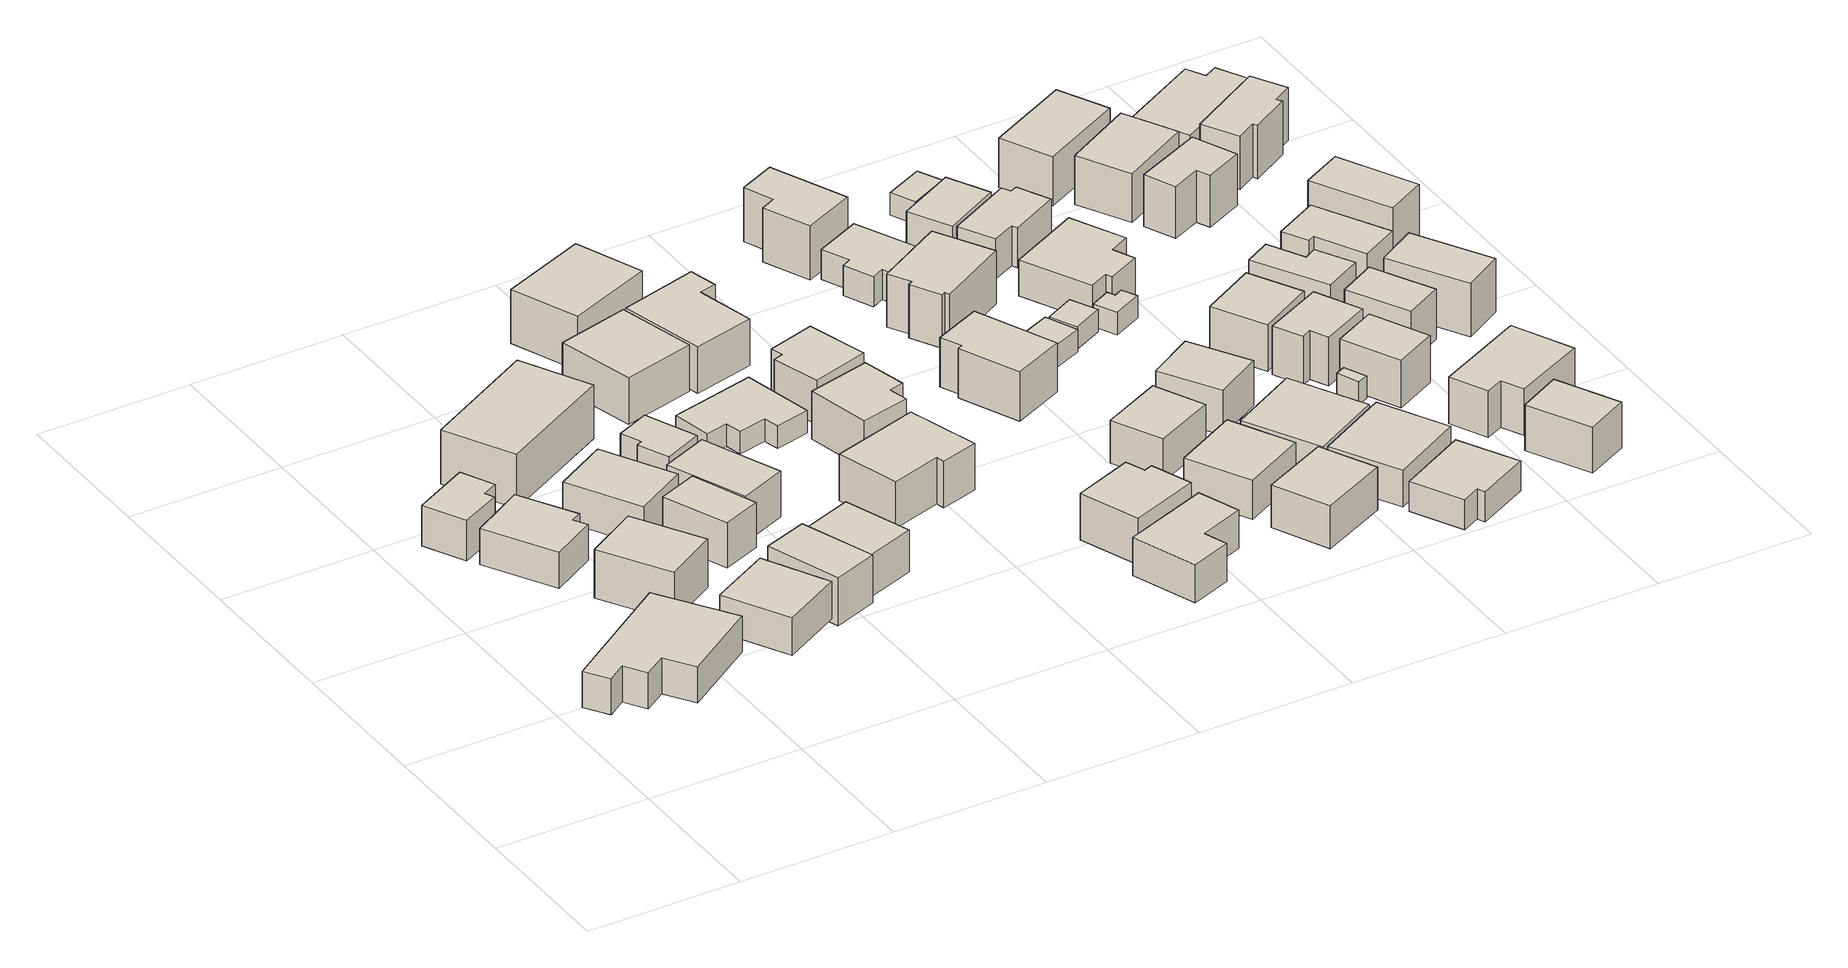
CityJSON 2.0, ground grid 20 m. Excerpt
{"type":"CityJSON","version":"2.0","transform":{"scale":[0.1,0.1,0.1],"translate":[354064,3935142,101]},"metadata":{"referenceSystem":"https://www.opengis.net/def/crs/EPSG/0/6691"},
"CityObjects":{
"building1":{"type":"Building","attributes":{"usage":"411","measuredHeight":6.8,"storeysAboveGround":2,"BuildingIDAttribute.prefecture":"14","BuildingIDAttribute.city":"14152","BuildingDetailAttribute.totalFloorArea":282.85,"BuildingDetailAttribute.buildingFootprintArea":141.42,"BuildingDetailAttribute.buildingStructureType":"601","BuildingDetailAttribute.buildingStructureOrgType":"1","BuildingDetailAttribute.orgUsage":"10","BuildingDetailAttribute.surveyYear":2015},"geometry":[{"type":"Solid","lod":"1","boundaries":[[[[0,1,2,3,4,5,6,7]],[[6,8,9,7]],[[5,10,8,6]],[[4,11,10,5]],[[3,12,11,4]],[[2,13,12,3]],[[1,14,13,2]],[[0,15,14,1]],[[7,9,15,0]],[[8,10,11,12,13,14,15,9]]]]}]},
"building2":{"type":"Building","attributes":{"usage":"411","measuredHeight":6.2,"storeysAboveGround":2,"BuildingIDAttribute.prefecture":"14","BuildingIDAttribute.city":"14152","BuildingDetailAttribute.totalFloorArea":76.86,"BuildingDetailAttribute.buildingFootprintArea":38.43,"BuildingDetailAttribute.buildingStructureType":"601","BuildingDetailAttribute.buildingStructureOrgType":"1","BuildingDetailAttribute.orgUsage":"10","BuildingDetailAttribute.surveyYear":2015},"geometry":[{"type":"Solid","lod":"1","boundaries":[[[[16,17,18,19,20,21]],[[20,22,23,21]],[[19,24,22,20]],[[18,25,24,19]],[[17,26,25,18]],[[16,27,26,17]],[[21,23,27,16]],[[22,24,25,26,27,23]]]]}]},
"building3":{"type":"Building","attributes":{"usage":"411","measuredHeight":5.2,"storeysAboveGround":2,"BuildingIDAttribute.prefecture":"14","BuildingIDAttribute.city":"14152","BuildingDetailAttribute.totalFloorArea":134.24,"BuildingDetailAttribute.buildingFootprintArea":67.12,"BuildingDetailAttribute.buildingStructureType":"601","BuildingDetailAttribute.buildingStructureOrgType":"1","BuildingDetailAttribute.orgUsage":"10","BuildingDetailAttribute.surveyYear":2015},"geometry":[{"type":"Solid","lod":"1","boundaries":[[[[28,29,30,31,32,33]],[[32,34,35,33]],[[31,36,34,32]],[[30,37,36,31]],[[29,38,37,30]],[[28,39,38,29]],[[33,35,39,28]],[[34,36,37,38,39,35]]]]}]},
"building4":{"type":"Building","attributes":{"usage":"411","measuredHeight":7.6,"storeysAboveGround":2,"BuildingIDAttribute.prefecture":"14","BuildingIDAttribute.city":"14152","BuildingDetailAttribute.totalFloorArea":134.73,"BuildingDetailAttribute.buildingFootprintArea":67.37,"BuildingDetailAttribute.buildingStructureType":"601","BuildingDetailAttribute.buildingStructureOrgType":"1","BuildingDetailAttribute.orgUsage":"10","BuildingDetailAttribute.surveyYear":2015},"geometry":[{"type":"Solid","lod":"1","boundaries":[[[[40,41,42,43]],[[42,44,45,43]],[[41,46,44,42]],[[40,47,46,41]],[[43,45,47,40]],[[44,46,47,45]]]]}]},
"building5":{"type":"Building","attributes":{"usage":"411","measuredHeight":5.4,"storeysAboveGround":2,"BuildingIDAttribute.prefecture":"14","BuildingIDAttribute.city":"14152","BuildingDetailAttribute.totalFloorArea":138.93,"BuildingDetailAttribute.buildingFootprintArea":69.47,"BuildingDetailAttribute.buildingStructureType":"601","BuildingDetailAttribute.buildingStructureOrgType":"1","BuildingDetailAttribute.orgUsage":"10","BuildingDetailAttribute.surveyYear":2015},"geometry":[{"type":"Solid","lod":"1","boundaries":[[[[48,49,50,51]],[[50,52,53,51]],[[49,54,52,50]],[[48,55,54,49]],[[51,53,55,48]],[[52,54,55,53]]]]}]},
"building6":{"type":"Building","attributes":{"usage":"411","measuredHeight":6.8,"storeysAboveGround":2,"BuildingIDAttribute.prefecture":"14","BuildingIDAttribute.city":"14152","BuildingDetailAttribute.totalFloorArea":139.3,"BuildingDetailAttribute.buildingFootprintArea":69.65,"BuildingDetailAttribute.buildingStructureType":"601","BuildingDetailAttribute.buildingStructureOrgType":"1","BuildingDetailAttribute.orgUsage":"10","BuildingDetailAttribute.surveyYear":2015},"geometry":[{"type":"Solid","lod":"1","boundaries":[[[[56,57,58,59]],[[58,60,61,59]],[[57,62,60,58]],[[56,63,62,57]],[[59,61,63,56]],[[60,62,63,61]]]]}]},
"building7":{"type":"Building","attributes":{"usage":"402","measuredHeight":8.6,"storeysAboveGround":2,"BuildingIDAttribute.prefecture":"14","BuildingIDAttribute.city":"14152","BuildingDetailAttribute.totalFloorArea":318.73,"BuildingDetailAttribute.buildingFootprintArea":159.36,"BuildingDetailAttribute.buildingStructureType":"610","BuildingDetailAttribute.buildingStructureOrgType":"2","BuildingDetailAttribute.orgUsage":"71","BuildingDetailAttribute.surveyYear":2015},"geometry":[{"type":"Solid","lod":"1","boundaries":[[[[64,65,66,67]],[[66,68,69,67]],[[65,70,68,66]],[[64,71,70,65]],[[67,69,71,64]],[[68,70,71,69]]]]}]},
"building8":{"type":"Building","attributes":{"usage":"411","measuredHeight":6.2,"storeysAboveGround":2,"BuildingIDAttribute.prefecture":"14","BuildingIDAttribute.city":"14152","BuildingDetailAttribute.totalFloorArea":82.73,"BuildingDetailAttribute.buildingFootprintArea":41.36,"BuildingDetailAttribute.buildingStructureType":"601","BuildingDetailAttribute.buildingStructureOrgType":"1","BuildingDetailAttribute.orgUsage":"10","BuildingDetailAttribute.surveyYear":2015},"geometry":[{"type":"Solid","lod":"1","boundaries":[[[[72,73,74,75]],[[74,76,77,75]],[[73,78,76,74]],[[72,79,78,73]],[[75,77,79,72]],[[76,78,79,77]]]]}]},
"building9":{"type":"Building","attributes":{"usage":"411","measuredHeight":7.7,"storeysAboveGround":2,"BuildingIDAttribute.prefecture":"14","BuildingIDAttribute.city":"14152","BuildingDetailAttribute.totalFloorArea":105.01,"BuildingDetailAttribute.buildingFootprintArea":52.5,"BuildingDetailAttribute.buildingStructureType":"601","BuildingDetailAttribute.buildingStructureOrgType":"1","BuildingDetailAttribute.orgUsage":"10","BuildingDetailAttribute.surveyYear":2015},"geometry":[{"type":"Solid","lod":"1","boundaries":[[[[80,81,82,83]],[[82,84,85,83]],[[81,86,84,82]],[[80,87,86,81]],[[83,85,87,80]],[[84,86,87,85]]]]}]},
"building10":{"type":"Building","attributes":{"usage":"411","measuredHeight":7.6,"storeysAboveGround":2,"BuildingIDAttribute.prefecture":"14","BuildingIDAttribute.city":"14152","BuildingDetailAttribute.totalFloorArea":87.38,"BuildingDetailAttribute.buildingFootprintArea":43.69,"BuildingDetailAttribute.buildingStructureType":"601","BuildingDetailAttribute.buildingStructureOrgType":"1","BuildingDetailAttribute.orgUsage":"10","BuildingDetailAttribute.surveyYear":2015},"geometry":[{"type":"Solid","lod":"1","boundaries":[[[[88,89,90,91]],[[90,92,93,91]],[[89,94,92,90]],[[88,95,94,89]],[[91,93,95,88]],[[92,94,95,93]]]]}]},
"building11":{"type":"Building","attributes":{"usage":"411","measuredHeight":6.7,"storeysAboveGround":2,"BuildingIDAttribute.prefecture":"14","BuildingIDAttribute.city":"14152","BuildingDetailAttribute.totalFloorArea":63.56,"BuildingDetailAttribute.buildingFootprintArea":31.78,"BuildingDetailAttribute.buildingStructureType":"601","BuildingDetailAttribute.buildingStructureOrgType":"1","BuildingDetailAttribute.orgUsage":"10","BuildingDetailAttribute.surveyYear":2015},"geometry":[{"type":"Solid","lod":"1","boundaries":[[[[96,97,98,99,100,101]],[[100,102,103,101]],[[99,104,102,100]],[[98,105,104,99]],[[97,106,105,98]],[[96,107,106,97]],[[101,103,107,96]],[[102,104,105,106,107,103]]]]}]},
"building12":{"type":"Building","attributes":{"usage":"411","measuredHeight":6.5,"storeysAboveGround":2,"BuildingIDAttribute.prefecture":"14","BuildingIDAttribute.city":"14152","BuildingDetailAttribute.totalFloorArea":115.57,"BuildingDetailAttribute.buildingFootprintArea":57.79,"BuildingDetailAttribute.buildingStructureType":"601","BuildingDetailAttribute.buildingStructureOrgType":"1","BuildingDetailAttribute.orgUsage":"10","BuildingDetailAttribute.surveyYear":2015},"geometry":[{"type":"Solid","lod":"1","boundaries":[[[[108,109,110,111]],[[110,112,113,111]],[[109,114,112,110]],[[108,115,114,109]],[[111,113,115,108]],[[112,114,115,113]]]]}]},
"building13":{"type":"Building","attributes":{"usage":"411","measuredHeight":6.9,"storeysAboveGround":2,"BuildingIDAttribute.prefecture":"14","BuildingIDAttribute.city":"14152","BuildingDetailAttribute.totalFloorArea":170.79,"BuildingDetailAttribute.buildingFootprintArea":85.39,"BuildingDetailAttribute.buildingStructureType":"601","BuildingDetailAttribute.buildingStructureOrgType":"1","BuildingDetailAttribute.orgUsage":"10","BuildingDetailAttribute.surveyYear":2015},"geometry":[{"type":"Solid","lod":"1","boundaries":[[[[116,117,118,119]],[[118,120,121,119]],[[117,122,120,118]],[[116,123,122,117]],[[119,121,123,116]],[[120,122,123,121]]]]}]},
"building14":{"type":"Building","attributes":{"usage":"411","measuredHeight":4.5,"storeysAboveGround":2,"BuildingIDAttribute.prefecture":"14","BuildingIDAttribute.city":"14152","BuildingDetailAttribute.totalFloorArea":149,"BuildingDetailAttribute.buildingFootprintArea":74.5,"BuildingDetailAttribute.buildingStructureType":"601","BuildingDetailAttribute.buildingStructureOrgType":"1","BuildingDetailAttribute.orgUsage":"10","BuildingDetailAttribute.surveyYear":2015},"geometry":[{"type":"Solid","lod":"1","boundaries":[[[[124,125,126,127,128,129,130,131]],[[130,132,133,131]],[[129,134,132,130]],[[128,135,134,129]],[[127,136,135,128]],[[126,137,136,127]],[[125,138,137,126]],[[124,139,138,125]],[[131,133,139,124]],[[132,134,135,136,137,138,139,133]]]]}]},
"building15":{"type":"Building","attributes":{"usage":"411","measuredHeight":9,"storeysAboveGround":2,"BuildingIDAttribute.prefecture":"14","BuildingIDAttribute.city":"14152","BuildingDetailAttribute.totalFloorArea":187.43,"BuildingDetailAttribute.buildingFootprintArea":93.72,"BuildingDetailAttribute.buildingStructureType":"601","BuildingDetailAttribute.buildingStructureOrgType":"1","BuildingDetailAttribute.orgUsage":"10","BuildingDetailAttribute.surveyYear":2015},"geometry":[{"type":"Solid","lod":"1","boundaries":[[[[140,141,142,143]],[[142,144,145,143]],[[141,146,144,142]],[[140,147,146,141]],[[143,145,147,140]],[[144,146,147,145]]]]}]},
"building16":{"type":"Building","attributes":{"usage":"411","measuredHeight":7.4,"storeysAboveGround":2,"BuildingIDAttribute.prefecture":"14","BuildingIDAttribute.city":"14152","BuildingDetailAttribute.totalFloorArea":193.89,"BuildingDetailAttribute.buildingFootprintArea":96.94,"BuildingDetailAttribute.buildingStructureType":"601","BuildingDetailAttribute.buildingStructureOrgType":"1","BuildingDetailAttribute.orgUsage":"10","BuildingDetailAttribute.surveyYear":2015},"geometry":[{"type":"Solid","lod":"1","boundaries":[[[[148,149,150,151,152,153]],[[152,154,155,153]],[[151,156,154,152]],[[150,157,156,151]],[[149,158,157,150]],[[148,159,158,149]],[[153,155,159,148]],[[154,156,157,158,159,155]]]]}]},
"building17":{"type":"Building","attributes":{"usage":"411","measuredHeight":7.4,"storeysAboveGround":2,"BuildingIDAttribute.prefecture":"14","BuildingIDAttribute.city":"14152","BuildingDetailAttribute.totalFloorArea":173.41,"BuildingDetailAttribute.buildingFootprintArea":86.7,"BuildingDetailAttribute.buildingStructureType":"601","BuildingDetailAttribute.buildingStructureOrgType":"1","BuildingDetailAttribute.orgUsage":"10","BuildingDetailAttribute.surveyYear":2015},"geometry":[{"type":"Solid","lod":"1","boundaries":[[[[160,161,162,163,164,165]],[[164,166,167,165]],[[163,168,166,164]],[[162,169,168,163]],[[161,170,169,162]],[[160,171,170,161]],[[165,167,171,160]],[[166,168,169,170,171,167]]]]}]},
"building18":{"type":"Building","attributes":{"usage":"411","measuredHeight":7.7,"storeysAboveGround":2,"BuildingIDAttribute.prefecture":"14","BuildingIDAttribute.city":"14152","BuildingDetailAttribute.totalFloorArea":114.37,"BuildingDetailAttribute.buildingFootprintArea":57.19,"BuildingDetailAttribute.buildingStructureType":"601","BuildingDetailAttribute.buildingStructureOrgType":"1","BuildingDetailAttribute.orgUsage":"10","BuildingDetailAttribute.surveyYear":2015},"geometry":[{"type":"Solid","lod":"1","boundaries":[[[[172,173,174,175,176,177]],[[176,178,179,177]],[[175,180,178,176]],[[174,181,180,175]],[[173,182,181,174]],[[172,183,182,173]],[[177,179,183,172]],[[178,180,181,182,183,179]]]]}]},
"building19":{"type":"Building","attributes":{"usage":"411","measuredHeight":6.9,"storeysAboveGround":2,"BuildingIDAttribute.prefecture":"14","BuildingIDAttribute.city":"14152","BuildingDetailAttribute.totalFloorArea":101.47,"BuildingDetailAttribute.buildingFootprintArea":50.73,"BuildingDetailAttribute.buildingStructureType":"601","BuildingDetailAttribute.buildingStructureOrgType":"1","BuildingDetailAttribute.orgUsage":"10","BuildingDetailAttribute.surveyYear":2015},"geometry":[{"type":"Solid","lod":"1","boundaries":[[[[184,185,186,187,188,189]],[[188,190,191,189]],[[187,192,190,188]],[[186,193,192,187]],[[185,194,193,186]],[[184,195,194,185]],[[189,191,195,184]],[[190,192,193,194,195,191]]]]}]},
"building20":{"type":"Building","attributes":{"usage":"411","measuredHeight":6.3,"storeysAboveGround":2,"BuildingIDAttribute.prefecture":"14","BuildingIDAttribute.city":"14152","BuildingDetailAttribute.totalFloorArea":145.31,"BuildingDetailAttribute.buildingFootprintArea":72.65,"BuildingDetailAttribute.buildingStructureType":"601","BuildingDetailAttribute.buildingStructureOrgType":"1","BuildingDetailAttribute.orgUsage":"10","BuildingDetailAttribute.surveyYear":2015},"geometry":[{"type":"Solid","lod":"1","boundaries":[[[[196,197,198,199,200,201]],[[200,202,203,201]],[[199,204,202,200]],[[198,205,204,199]],[[197,206,205,198]],[[196,207,206,197]],[[201,203,207,196]],[[202,204,205,206,207,203]]]]}]},
"building21":{"type":"Building","attributes":{"usage":"412","measuredHeight":7,"storeysAboveGround":2,"BuildingIDAttribute.prefecture":"14","BuildingIDAttribute.city":"14152","BuildingDetailAttribute.totalFloorArea":127.12,"BuildingDetailAttribute.buildingFootprintArea":63.56,"BuildingDetailAttribute.buildingStructureType":"601","BuildingDetailAttribute.buildingStructureOrgType":"1","BuildingDetailAttribute.orgUsage":"20","BuildingDetailAttribute.surveyYear":2015},"geometry":[{"type":"Solid","lod":"1","boundaries":[[[[208,209,210,211,212,213]],[[212,214,215,213]],[[211,216,214,212]],[[210,217,216,211]],[[209,218,217,210]],[[208,219,218,209]],[[213,215,219,208]],[[214,216,217,218,219,215]]]]}]},
"building22":{"type":"Building","attributes":{"usage":"411","measuredHeight":8.3,"storeysAboveGround":2,"BuildingIDAttribute.prefecture":"14","BuildingIDAttribute.city":"14152","BuildingDetailAttribute.totalFloorArea":138.24,"BuildingDetailAttribute.buildingFootprintArea":69.12,"BuildingDetailAttribute.buildingStructureType":"601","BuildingDetailAttribute.buildingStructureOrgType":"1","BuildingDetailAttribute.orgUsage":"10","BuildingDetailAttribute.surveyYear":2015},"geometry":[{"type":"Solid","lod":"1","boundaries":[[[[220,221,222,223,224,225]],[[224,226,227,225]],[[223,228,226,224]],[[222,229,228,223]],[[221,230,229,222]],[[220,231,230,221]],[[225,227,231,220]],[[226,228,229,230,231,227]]]]}]},
"building23":{"type":"Building","attributes":{"usage":"411","measuredHeight":6.5,"storeysAboveGround":2,"BuildingIDAttribute.prefecture":"14","BuildingIDAttribute.city":"14152","BuildingDetailAttribute.totalFloorArea":103.3,"BuildingDetailAttribute.buildingFootprintArea":51.65,"BuildingDetailAttribute.buildingStructureType":"601","BuildingDetailAttribute.buildingStructureOrgType":"1","BuildingDetailAttribute.orgUsage":"10","BuildingDetailAttribute.surveyYear":2015},"geometry":[{"type":"Solid","lod":"1","boundaries":[[[[232,233,234,235]],[[234,236,237,235]],[[233,238,236,234]],[[232,239,238,233]],[[235,237,239,232]],[[236,238,239,237]]]]}]},
"building24":{"type":"Building","attributes":{"usage":"411","measuredHeight":6.2,"storeysAboveGround":2,"BuildingIDAttribute.prefecture":"14","BuildingIDAttribute.city":"14152","BuildingDetailAttribute.totalFloorArea":141.13,"BuildingDetailAttribute.buildingFootprintArea":70.56,"BuildingDetailAttribute.buildingStructureType":"601","BuildingDetailAttribute.buildingStructureOrgType":"1","BuildingDetailAttribute.orgUsage":"10","BuildingDetailAttribute.surveyYear":2015},"geometry":[{"type":"Solid","lod":"1","boundaries":[[[[240,241,242,243]],[[242,244,245,243]],[[241,246,244,242]],[[240,247,246,241]],[[243,245,247,240]],[[244,246,247,245]]]]}]},
"building25":{"type":"Building","attributes":{"usage":"411","measuredHeight":6.7,"storeysAboveGround":2,"BuildingIDAttribute.prefecture":"14","BuildingIDAttribute.city":"14152","BuildingDetailAttribute.totalFloorArea":127.53,"BuildingDetailAttribute.buildingFootprintArea":63.76,"BuildingDetailAttribute.buildingStructureType":"601","BuildingDetailAttribute.buildingStructureOrgType":"1","BuildingDetailAttribute.orgUsage":"10","BuildingDetailAttribute.surveyYear":2015},"geometry":[{"type":"Solid","lod":"1","boundaries":[[[[248,249,250,251]],[[250,252,253,251]],[[249,254,252,250]],[[248,255,254,249]],[[251,253,255,248]],[[252,254,255,253]]]]}]},
"building26":{"type":"Building","attributes":{"usage":"411","measuredHeight":7.9,"storeysAboveGround":2,"BuildingIDAttribute.prefecture":"14","BuildingIDAttribute.city":"14152","BuildingDetailAttribute.totalFloorArea":139.6,"BuildingDetailAttribute.buildingFootprintArea":69.8,"BuildingDetailAttribute.buildingStructureType":"601","BuildingDetailAttribute.buildingStructureOrgType":"1","BuildingDetailAttribute.orgUsage":"10","BuildingDetailAttribute.surveyYear":2015},"geometry":[{"type":"Solid","lod":"1","boundaries":[[[[256,257,258,259,260,261]],[[260,262,263,261]],[[259,264,262,260]],[[258,265,264,259]],[[257,266,265,258]],[[256,267,266,257]],[[261,263,267,256]],[[262,264,265,266,267,263]]]]}]},
"building27":{"type":"Building","attributes":{"usage":"413","measuredHeight":8.1,"storeysAboveGround":2,"BuildingIDAttribute.prefecture":"14","BuildingIDAttribute.city":"14152","BuildingDetailAttribute.totalFloorArea":147.44,"BuildingDetailAttribute.buildingFootprintArea":73.72,"BuildingDetailAttribute.buildingStructureType":"601","BuildingDetailAttribute.buildingStructureOrgType":"1","BuildingDetailAttribute.orgUsage":"30","BuildingDetailAttribute.surveyYear":2015},"geometry":[{"type":"Solid","lod":"1","boundaries":[[[[268,269,270,271,272,273,274,275]],[[274,276,277,275]],[[273,278,276,274]],[[272,279,278,273]],[[271,280,279,272]],[[270,281,280,271]],[[269,282,281,270]],[[268,283,282,269]],[[275,277,283,268]],[[276,278,279,280,281,282,283,277]]]]}]},
"building28":{"type":"Building","attributes":{"usage":"411","measuredHeight":6.7,"storeysAboveGround":2,"BuildingIDAttribute.prefecture":"14","BuildingIDAttribute.city":"14152","BuildingDetailAttribute.totalFloorArea":109.15,"BuildingDetailAttribute.buildingFootprintArea":54.58,"BuildingDetailAttribute.buildingStructureType":"601","BuildingDetailAttribute.buildingStructureOrgType":"1","BuildingDetailAttribute.orgUsage":"10","BuildingDetailAttribute.surveyYear":2015},"geometry":[{"type":"Solid","lod":"1","boundaries":[[[[284,285,286,287,288,289,290,291]],[[290,292,293,291]],[[289,294,292,290]],[[288,295,294,289]],[[287,296,295,288]],[[286,297,296,287]],[[285,298,297,286]],[[284,299,298,285]],[[291,293,299,284]],[[292,294,295,296,297,298,299,293]]]]}]},
"building29":{"type":"Building","attributes":{"usage":"411","storeysAboveGround":2,"BuildingIDAttribute.prefecture":"14","BuildingIDAttribute.city":"14152","BuildingDetailAttribute.totalFloorArea":125.91,"BuildingDetailAttribute.buildingFootprintArea":62.95,"BuildingDetailAttribute.buildingStructureType":"601","BuildingDetailAttribute.buildingStructureOrgType":"1","BuildingDetailAttribute.orgUsage":"10","BuildingDetailAttribute.surveyYear":2015},"geometry":[{"type":"Solid","lod":"1","boundaries":[[[[300,301,302,303]],[[302,304,305,303]],[[301,306,304,302]],[[300,307,306,301]],[[303,305,307,300]],[[304,306,307,305]]]]}]},
"building30":{"type":"Building","attributes":{"usage":"411","measuredHeight":7,"storeysAboveGround":2,"BuildingIDAttribute.prefecture":"14","BuildingIDAttribute.city":"14152","BuildingDetailAttribute.totalFloorArea":99.63,"BuildingDetailAttribute.buildingFootprintArea":49.81,"BuildingDetailAttribute.buildingStructureType":"601","BuildingDetailAttribute.buildingStructureOrgType":"1","BuildingDetailAttribute.orgUsage":"10","BuildingDetailAttribute.surveyYear":2015},"geometry":[{"type":"Solid","lod":"1","boundaries":[[[[308,309,310,311]],[[310,312,313,311]],[[309,314,312,310]],[[308,315,314,309]],[[311,313,315,308]],[[312,314,315,313]]]]}]},
"building31":{"type":"Building","attributes":{"BuildingIDAttribute.prefecture":"14","BuildingIDAttribute.city":"14152","BuildingDetailAttribute.surveyYear":2015},"geometry":[{"type":"Solid","lod":"1","boundaries":[[[[316,317,318,319]],[[318,320,321,319]],[[317,322,320,318]],[[316,323,322,317]],[[319,321,323,316]],[[320,322,323,321]]]]}]},
"building32":{"type":"Building","attributes":{"usage":"411","measuredHeight":6.5,"storeysAboveGround":2,"BuildingIDAttribute.prefecture":"14","BuildingIDAttribute.city":"14152","BuildingDetailAttribute.totalFloorArea":186.36,"BuildingDetailAttribute.buildingFootprintArea":93.18,"BuildingDetailAttribute.buildingStructureType":"601","BuildingDetailAttribute.buildingStructureOrgType":"1","BuildingDetailAttribute.orgUsage":"10","BuildingDetailAttribute.surveyYear":2015},"geometry":[{"type":"Solid","lod":"1","boundaries":[[[[324,325,326,327]],[[326,328,329,327]],[[325,330,328,326]],[[324,331,330,325]],[[327,329,331,324]],[[328,330,331,329]]]]}]},
"building33":{"type":"Building","attributes":{"usage":"411","measuredHeight":5.9,"storeysAboveGround":2,"BuildingIDAttribute.prefecture":"14","BuildingIDAttribute.city":"14152","BuildingDetailAttribute.totalFloorArea":100.63,"BuildingDetailAttribute.buildingFootprintArea":50.32,"BuildingDetailAttribute.buildingStructureType":"601","BuildingDetailAttribute.buildingStructureOrgType":"1","BuildingDetailAttribute.orgUsage":"10","BuildingDetailAttribute.surveyYear":2015},"geometry":[{"type":"Solid","lod":"1","boundaries":[[[[332,333,334,335]],[[334,336,337,335]],[[333,338,336,334]],[[332,339,338,333]],[[335,337,339,332]],[[336,338,339,337]]]]}]},
"building34":{"type":"Building","attributes":{"usage":"411","measuredHeight":5.9,"storeysAboveGround":2,"BuildingIDAttribute.prefecture":"14","BuildingIDAttribute.city":"14152","BuildingDetailAttribute.totalFloorArea":174.55,"BuildingDetailAttribute.buildingFootprintArea":87.28,"BuildingDetailAttribute.buildingStructureType":"601","BuildingDetailAttribute.buildingStructureOrgType":"1","BuildingDetailAttribute.orgUsage":"10","BuildingDetailAttribute.surveyYear":2015},"geometry":[{"type":"Solid","lod":"1","boundaries":[[[[340,341,342,343]],[[342,344,345,343]],[[341,346,344,342]],[[340,347,346,341]],[[343,345,347,340]],[[344,346,347,345]]]]}]},
"building35":{"type":"Building","attributes":{"BuildingIDAttribute.prefecture":"14","BuildingIDAttribute.city":"14152","BuildingDetailAttribute.surveyYear":2015},"geometry":[{"type":"Solid","lod":"1","boundaries":[[[[348,349,350,351,352,353]],[[352,354,355,353]],[[351,356,354,352]],[[350,357,356,351]],[[349,358,357,350]],[[348,359,358,349]],[[353,355,359,348]],[[354,356,357,358,359,355]]]]}]},
"building36":{"type":"Building","attributes":{"BuildingIDAttribute.prefecture":"14","BuildingIDAttribute.city":"14152","BuildingDetailAttribute.surveyYear":2015},"geometry":[{"type":"Solid","lod":"1","boundaries":[[[[360,361,362,363]],[[362,364,365,363]],[[361,366,364,362]],[[360,367,366,361]],[[363,365,367,360]],[[364,366,367,365]]]]}]},
"building37":{"type":"Building","attributes":{"usage":"411","measuredHeight":6.5,"storeysAboveGround":2,"BuildingIDAttribute.prefecture":"14","BuildingIDAttribute.city":"14152","BuildingDetailAttribute.totalFloorArea":98.15,"BuildingDetailAttribute.buildingFootprintArea":49.07,"BuildingDetailAttribute.buildingStructureType":"601","BuildingDetailAttribute.buildingStructureOrgType":"1","BuildingDetailAttribute.orgUsage":"10","BuildingDetailAttribute.surveyYear":2015},"geometry":[{"type":"Solid","lod":"1","boundaries":[[[[368,369,370,371,372,373,374,375]],[[374,376,377,375]],[[373,378,376,374]],[[372,379,378,373]],[[371,380,379,372]],[[370,381,380,371]],[[369,382,381,370]],[[368,383,382,369]],[[375,377,383,368]],[[376,378,379,380,381,382,383,377]]]]}]},
"building38":{"type":"Building","attributes":{"usage":"411","measuredHeight":5.3,"storeysAboveGround":2,"BuildingIDAttribute.prefecture":"14","BuildingIDAttribute.city":"14152","BuildingDetailAttribute.totalFloorArea":139.07,"BuildingDetailAttribute.buildingFootprintArea":69.53,"BuildingDetailAttribute.buildingStructureType":"601","BuildingDetailAttribute.buildingStructureOrgType":"1","BuildingDetailAttribute.orgUsage":"10","BuildingDetailAttribute.surveyYear":2015},"geometry":[{"type":"Solid","lod":"1","boundaries":[[[[384,385,386,387,388,389]],[[388,390,391,389]],[[387,392,390,388]],[[386,393,392,387]],[[385,394,393,386]],[[384,395,394,385]],[[389,391,395,384]],[[390,392,393,394,395,391]]]]}]},
"building39":{"type":"Building","attributes":{"usage":"411","measuredHeight":6.2,"storeysAboveGround":2,"BuildingIDAttribute.prefecture":"14","BuildingIDAttribute.city":"14152","BuildingDetailAttribute.totalFloorArea":168.43,"BuildingDetailAttribute.buildingFootprintArea":84.22,"BuildingDetailAttribute.buildingStructureType":"601","BuildingDetailAttribute.buildingStructureOrgType":"1","BuildingDetailAttribute.orgUsage":"10","BuildingDetailAttribute.surveyYear":2015},"geometry":[{"type":"Solid","lod":"1","boundaries":[[[[396,397,398,399,400,401,402,403]],[[402,404,405,403]],[[401,406,404,402]],[[400,407,406,401]],[[399,408,407,400]],[[398,409,408,399]],[[397,410,409,398]],[[396,411,410,397]],[[403,405,411,396]],[[404,406,407,408,409,410,411,405]]]]}]},
"building40":{"type":"Building","attributes":{"BuildingIDAttribute.prefecture":"14","BuildingIDAttribute.city":"14152","BuildingDetailAttribute.surveyYear":2015},"geometry":[{"type":"Solid","lod":"1","boundaries":[[[[412,413,414,415]],[[414,416,417,415]],[[413,418,416,414]],[[412,419,418,413]],[[415,417,419,412]],[[416,418,419,417]]]]}]},
"building41":{"type":"Building","attributes":{"usage":"411","measuredHeight":7,"storeysAboveGround":2,"BuildingIDAttribute.prefecture":"14","BuildingIDAttribute.city":"14152","BuildingDetailAttribute.totalFloorArea":101.09,"BuildingDetailAttribute.buildingFootprintArea":50.55,"BuildingDetailAttribute.buildingStructureType":"601","BuildingDetailAttribute.buildingStructureOrgType":"1","BuildingDetailAttribute.orgUsage":"10","BuildingDetailAttribute.surveyYear":2015},"geometry":[{"type":"Solid","lod":"1","boundaries":[[[[420,421,422,423]],[[422,424,425,423]],[[421,426,424,422]],[[420,427,426,421]],[[423,425,427,420]],[[424,426,427,425]]]]}]},
"building42":{"type":"Building","attributes":{"usage":"411","measuredHeight":6.9,"storeysAboveGround":2,"BuildingIDAttribute.prefecture":"14","BuildingIDAttribute.city":"14152","BuildingDetailAttribute.totalFloorArea":87.84,"BuildingDetailAttribute.buildingFootprintArea":43.92,"BuildingDetailAttribute.buildingStructureType":"601","BuildingDetailAttribute.buildingStructureOrgType":"1","BuildingDetailAttribute.orgUsage":"10","BuildingDetailAttribute.surveyYear":2015},"geometry":[{"type":"Solid","lod":"1","boundaries":[[[[428,429,430,431,432,433]],[[432,434,435,433]],[[431,436,434,432]],[[430,437,436,431]],[[429,438,437,430]],[[428,439,438,429]],[[433,435,439,428]],[[434,436,437,438,439,435]]]]}]},
"building43":{"type":"Building","attributes":{"usage":"411","measuredHeight":7.2,"storeysAboveGround":2,"BuildingIDAttribute.prefecture":"14","BuildingIDAttribute.city":"14152","BuildingDetailAttribute.totalFloorArea":85.25,"BuildingDetailAttribute.buildingFootprintArea":42.62,"BuildingDetailAttribute.buildingStructureType":"601","BuildingDetailAttribute.buildingStructureOrgType":"1","BuildingDetailAttribute.orgUsage":"10","BuildingDetailAttribute.surveyYear":2015},"geometry":[{"type":"Solid","lod":"1","boundaries":[[[[440,441,442,443]],[[442,444,445,443]],[[441,446,444,442]],[[440,447,446,441]],[[443,445,447,440]],[[444,446,447,445]]]]}]},
"building44":{"type":"Building","attributes":{"usage":"413","measuredHeight":7.1,"storeysAboveGround":2,"BuildingIDAttribute.prefecture":"14","BuildingIDAttribute.city":"14152","BuildingDetailAttribute.totalFloorArea":82.12,"BuildingDetailAttribute.buildingFootprintArea":41.06,"BuildingDetailAttribute.buildingStructureType":"601","BuildingDetailAttribute.buildingStructureOrgType":"1","BuildingDetailAttribute.orgUsage":"30","BuildingDetailAttribute.surveyYear":2015},"geometry":[{"type":"Solid","lod":"1","boundaries":[[[[448,449,450,451,452,453]],[[452,454,455,453]],[[451,456,454,452]],[[450,457,456,451]],[[449,458,457,450]],[[448,459,458,449]],[[453,455,459,448]],[[454,456,457,458,459,455]]]]}]},
"building45":{"type":"Building","attributes":{"usage":"413","measuredHeight":8.2,"storeysAboveGround":2,"BuildingIDAttribute.prefecture":"14","BuildingIDAttribute.city":"14152","BuildingDetailAttribute.totalFloorArea":144.09,"BuildingDetailAttribute.buildingFootprintArea":72.05,"BuildingDetailAttribute.buildingStructureType":"601","BuildingDetailAttribute.buildingStructureOrgType":"1","BuildingDetailAttribute.orgUsage":"30","BuildingDetailAttribute.surveyYear":2015},"geometry":[{"type":"Solid","lod":"1","boundaries":[[[[460,461,462,463]],[[462,464,465,463]],[[461,466,464,462]],[[460,467,466,461]],[[463,465,467,460]],[[464,466,467,465]]]]}]},
"building46":{"type":"Building","attributes":{"usage":"411","measuredHeight":6.8,"storeysAboveGround":2,"BuildingIDAttribute.prefecture":"14","BuildingIDAttribute.city":"14152","BuildingDetailAttribute.totalFloorArea":92.32,"BuildingDetailAttribute.buildingFootprintArea":46.16,"BuildingDetailAttribute.buildingStructureType":"601","BuildingDetailAttribute.buildingStructureOrgType":"1","BuildingDetailAttribute.orgUsage":"10","BuildingDetailAttribute.surveyYear":2015},"geometry":[{"type":"Solid","lod":"1","boundaries":[[[[468,469,470,471]],[[470,472,473,471]],[[469,474,472,470]],[[468,475,474,469]],[[471,473,475,468]],[[472,474,475,473]]]]}]},
"building47":{"type":"Building","attributes":{"usage":"411","measuredHeight":7.4,"storeysAboveGround":2,"BuildingIDAttribute.prefecture":"14","BuildingIDAttribute.city":"14152","BuildingDetailAttribute.totalFloorArea":169.08,"BuildingDetailAttribute.buildingFootprintArea":84.54,"BuildingDetailAttribute.buildingStructureType":"601","BuildingDetailAttribute.buildingStructureOrgType":"1","BuildingDetailAttribute.orgUsage":"10","BuildingDetailAttribute.surveyYear":2015},"geometry":[{"type":"Solid","lod":"1","boundaries":[[[[476,477,478,479,480,481]],[[480,482,483,481]],[[479,484,482,480]],[[478,485,484,479]],[[477,486,485,478]],[[476,487,486,477]],[[481,483,487,476]],[[482,484,485,486,487,483]]]]}]},
"building48":{"type":"Building","attributes":{"usage":"411","measuredHeight":7.1,"storeysAboveGround":2,"BuildingIDAttribute.prefecture":"14","BuildingIDAttribute.city":"14152","BuildingDetailAttribute.totalFloorArea":80.09,"BuildingDetailAttribute.buildingFootprintArea":40.04,"BuildingDetailAttribute.buildingStructureType":"601","BuildingDetailAttribute.buildingStructureOrgType":"1","BuildingDetailAttribute.orgUsage":"10","BuildingDetailAttribute.surveyYear":2015},"geometry":[{"type":"Solid","lod":"1","boundaries":[[[[488,489,490,491]],[[490,492,493,491]],[[489,494,492,490]],[[488,495,494,489]],[[491,493,495,488]],[[492,494,495,493]]]]}]},
"building49":{"type":"Building","attributes":{"usage":"411","measuredHeight":7,"storeysAboveGround":2,"BuildingIDAttribute.prefecture":"14","BuildingIDAttribute.city":"14152","BuildingDetailAttribute.totalFloorArea":127.76,"BuildingDetailAttribute.buildingFootprintArea":63.88,"BuildingDetailAttribute.buildingStructureType":"601","BuildingDetailAttribute.buildingStructureOrgType":"1","BuildingDetailAttribute.orgUsage":"10","BuildingDetailAttribute.surveyYear":2015},"geometry":[{"type":"Solid","lod":"1","boundaries":[[[[496,497,498,499]],[[498,500,501,499]],[[497,502,500,498]],[[496,503,502,497]],[[499,501,503,496]],[[500,502,503,501]]]]}]},
"building50":{"type":"Building","attributes":{"usage":"411","measuredHeight":8.1,"storeysAboveGround":2,"BuildingIDAttribute.prefecture":"14","BuildingIDAttribute.city":"14152","BuildingDetailAttribute.totalFloorArea":86.62,"BuildingDetailAttribute.buildingFootprintArea":43.31,"BuildingDetailAttribute.buildingStructureType":"601","BuildingDetailAttribute.buildingStructureOrgType":"1","BuildingDetailAttribute.orgUsage":"10","BuildingDetailAttribute.surveyYear":2015},"geometry":[{"type":"Solid","lod":"1","boundaries":[[[[504,505,506,507,508,509]],[[508,510,511,509]],[[507,512,510,508]],[[506,513,512,507]],[[505,514,513,506]],[[504,515,514,505]],[[509,511,515,504]],[[510,512,513,514,515,511]]]]}]},
"building51":{"type":"Building","attributes":{"usage":"411","measuredHeight":5.7,"storeysAboveGround":2,"BuildingIDAttribute.prefecture":"14","BuildingIDAttribute.city":"14152","BuildingDetailAttribute.totalFloorArea":105.1,"BuildingDetailAttribute.buildingFootprintArea":52.55,"BuildingDetailAttribute.buildingStructureType":"601","BuildingDetailAttribute.buildingStructureOrgType":"1","BuildingDetailAttribute.orgUsage":"10","BuildingDetailAttribute.surveyYear":2015},"geometry":[{"type":"Solid","lod":"1","boundaries":[[[[516,517,518,519,520,521]],[[520,522,523,521]],[[519,524,522,520]],[[518,525,524,519]],[[517,526,525,518]],[[516,527,526,517]],[[521,523,527,516]],[[522,524,525,526,527,523]]]]}]},
"building52":{"type":"Building","attributes":{"usage":"411","measuredHeight":8.7,"storeysAboveGround":2,"BuildingIDAttribute.prefecture":"14","BuildingIDAttribute.city":"14152","BuildingDetailAttribute.totalFloorArea":111.57,"BuildingDetailAttribute.buildingFootprintArea":55.78,"BuildingDetailAttribute.buildingStructureType":"601","BuildingDetailAttribute.buildingStructureOrgType":"1","BuildingDetailAttribute.orgUsage":"10","BuildingDetailAttribute.surveyYear":2015},"geometry":[{"type":"Solid","lod":"1","boundaries":[[[[528,529,530,531]],[[530,532,533,531]],[[529,534,532,530]],[[528,535,534,529]],[[531,533,535,528]],[[532,534,535,533]]]]}]},
"building53":{"type":"Building","attributes":{"usage":"411","measuredHeight":7.6,"storeysAboveGround":2,"BuildingIDAttribute.prefecture":"14","BuildingIDAttribute.city":"14152","BuildingDetailAttribute.totalFloorArea":108.09,"BuildingDetailAttribute.buildingFootprintArea":54.04,"BuildingDetailAttribute.buildingStructureType":"601","BuildingDetailAttribute.buildingStructureOrgType":"1","BuildingDetailAttribute.orgUsage":"10","BuildingDetailAttribute.surveyYear":2015},"geometry":[{"type":"Solid","lod":"1","boundaries":[[[[536,537,538,539]],[[538,540,541,539]],[[537,542,540,538]],[[536,543,542,537]],[[539,541,543,536]],[[540,542,543,541]]]]}]},
"building54":{"type":"Building","attributes":{"usage":"411","measuredHeight":8,"storeysAboveGround":2,"BuildingIDAttribute.prefecture":"14","BuildingIDAttribute.city":"14152","BuildingDetailAttribute.totalFloorArea":103.87,"BuildingDetailAttribute.buildingFootprintArea":51.94,"BuildingDetailAttribute.buildingStructureType":"601","BuildingDetailAttribute.buildingStructureOrgType":"1","BuildingDetailAttribute.orgUsage":"10","BuildingDetailAttribute.surveyYear":2015},"geometry":[{"type":"Solid","lod":"1","boundaries":[[[[544,545,546,547,548,549,550,551]],[[550,552,553,551]],[[549,554,552,550]],[[548,555,554,549]],[[547,556,555,548]],[[546,557,556,547]],[[545,558,557,546]],[[544,559,558,545]],[[551,553,559,544]],[[552,554,555,556,557,558,559,553]]]]}]},
"building55":{"type":"Building","attributes":{"usage":"411","measuredHeight":3.8,"storeysAboveGround":2,"BuildingIDAttribute.prefecture":"14","BuildingIDAttribute.city":"14152","BuildingDetailAttribute.totalFloorArea":193.2,"BuildingDetailAttribute.buildingFootprintArea":96.6,"BuildingDetailAttribute.buildingStructureType":"601","BuildingDetailAttribute.buildingStructureOrgType":"1","BuildingDetailAttribute.orgUsage":"10","BuildingDetailAttribute.surveyYear":2015},"geometry":[{"type":"Solid","lod":"1","boundaries":[[[[560,561,562,563,564,565]],[[564,566,567,565]],[[563,568,566,564]],[[562,569,568,563]],[[561,570,569,562]],[[560,571,570,561]],[[565,567,571,560]],[[566,568,569,570,571,567]]]]}]}
},
"vertices":[
[154,254,40],[218,159,40],[121,94,40],[96,131,40],[67,112,40],[49,139,40],[25,123,40],[5,153,40],[25,123,88],[5,153,88],[49,139,88],[67,112,88],[96,131,88],[121,94,88],[218,159,88],[154,254,88],
[94,568,41],[115,526,41],[95,516,41],[101,504,41],[49,478,41],[22,531,41],[49,478,95],[22,531,95],[101,504,95],[95,516,95],[115,526,95],[94,568,95],
[60,468,38],[130,509,38],[172,437,38],[159,430,38],[169,413,38],[111,380,38],[169,413,86],[111,380,86],[159,430,86],[172,437,86],[130,509,86],[60,468,86],
[258,301,34],[190,261,34],[138,348,34],[206,388,34],[138,348,99],[206,388,99],[190,261,99],[258,301,99],
[344,174,34],[267,132,34],[222,215,34],[300,257,34],[222,215,84],[300,257,84],[267,132,84],[344,174,84],
[315,460,27],[246,421,27],[195,512,27],[264,551,27],[195,512,79],[264,551,79],[246,421,79],[315,460,79],
[118,650,26],[266,730,26],[313,642,26],[165,562,26],[313,642,98],[165,562,98],[266,730,98],[118,650,98],
[303,334,27],[269,418,27],[320,438,27],[353,354,27],[320,438,87],[353,354,87],[269,418,87],[303,334,87],
[408,191,25],[350,170,25],[316,267,25],[373,287,25],[316,267,89],[373,287,89],[350,170,89],[408,191,89],
[311,479,21],[372,504,21],[414,402,21],[353,377,21],[414,402,82],[353,377,82],[372,504,82],[311,479,82],
[321,490,22],[303,530,22],[311,534,22],[299,560,22],[342,579,22],[371,512,22],[342,579,83],[371,512,83],[299,560,83],[311,534,83],[303,530,83],[321,490,83],
[378,292,21],[448,317,21],[479,230,21],[409,205,21],[479,230,77],[409,205,77],[448,317,77],[378,292,77],
[463,683,17],[369,659,17],[343,760,17],[437,784,17],[343,760,79],[437,784,79],[369,659,79],[463,683,79],
[511,634,17],[532,541,17],[487,530,17],[482,550,17],[445,542,17],[440,564,17],[411,557,17],[400,608,17],[411,557,47],[400,608,47],[440,564,47],[445,542,47],[482,550,47],[487,530,47],[532,541,47],[511,634,47],
[451,911,20],[486,824,20],[375,780,20],[340,867,20],[375,780,92],[340,867,92],[486,824,92],[451,911,92],
[611,447,9],[639,354,9],[590,340,9],[587,351,9],[522,331,9],[497,413,9],[522,331,71],[497,413,71],[587,351,71],[590,340,71],[639,354,71],[611,447,71],
[545,816,14],[554,779,14],[532,774,14],[551,698,14],[471,678,14],[443,789,14],[471,678,76],[443,789,76],[551,698,76],[532,774,76],[554,779,76],[545,816,76],
[536,538,9],[618,558,9],[632,500,9],[613,495,9],[619,470,9],[555,455,9],[619,470,73],[555,455,73],[613,495,73],[632,500,73],[618,558,73],[536,538,73],
[556,561,9],[538,623,9],[551,627,9],[546,643,9],[608,661,9],[631,583,9],[608,661,68],[631,583,68],[546,643,68],[551,627,68],[538,623,68],[556,561,68],
[813,156,6],[833,102,6],[775,80,6],[786,50,6],[733,30,6],[702,115,6],[733,30,57],[702,115,57],[786,50,57],[775,80,57],[833,102,57],[813,156,57],
[717,128,8],[688,206,8],[765,235,8],[775,210,8],[786,214,8],[806,161,8],[786,214,70],[806,161,70],[775,210,70],[765,235,70],[688,206,70],[717,128,70],
[822,480,9],[755,450,9],[721,527,9],[727,530,9],[715,557,9],[776,584,9],[715,557,75],[776,584,75],[727,530,75],[721,527,75],[755,450,75],[822,480,75],
[827,257,11],[796,321,11],[874,358,11],[905,294,11],[874,358,68],[905,294,68],[796,321,68],[827,257,68],
[917,268,6],[959,188,6],[877,145,6],[835,225,6],[877,145,58],[835,225,58],[959,188,58],[917,268,58],
[922,51,4],[888,123,4],[974,164,4],[1009,93,4],[974,164,61],[1009,93,61],[888,123,61],[922,51,61],
[770,850,10],[703,820,10],[677,880,10],[696,889,10],[680,927,10],[727,948,10],[680,927,82],[727,948,82],[696,889,82],[677,880,82],[703,820,82],[770,850,82],
[855,668,12],[764,617,12],[761,623,12],[756,620,12],[735,658,12],[741,662,12],[725,690,12],[814,740,12],[725,690,83],[814,740,83],[741,662,83],[735,658,83],[756,620,83],[761,623,83],[764,617,83],[855,668,83],
[810,755,13],[754,729,13],[749,740,13],[733,732,13],[716,770,13],[728,776,13],[712,811,13],[771,838,13],[712,811,53],[771,838,53],[728,776,53],[716,770,53],[733,732,53],[749,740,53],[754,729,53],[810,755,53],
[876,525,20],[818,500,20],[800,541,20],[858,566,20],[800,541,50],[858,566,50],[818,500,50],[876,525,50],
[996,342,10],[935,306,10],[891,380,10],[951,416,10],[891,380,70],[951,416,70],[935,306,70],[996,342,70],
[900,583,20],[917,549,20],[878,530,20],[862,564,20],[878,530,50],[862,564,50],[917,549,50],[900,583,50],
[1075,221,7],[985,172,7],[934,267,7],[1024,316,7],[934,267,52],[1024,316,52],[985,172,52],[1075,221,52],
[809,787,33],[883,825,33],[911,772,33],[837,733,33],[911,772,85],[837,733,85],[883,825,85],[809,787,85],
[1081,216,7],[1127,130,7],[1034,79,7],[987,165,7],[1034,79,56],[987,165,56],[1127,130,56],[1081,216,56],
[931,531,21],[917,560,21],[943,573,21],[948,563,21],[959,569,21],[969,549,21],[959,569,51],[969,549,51],[948,563,51],[943,573,51],[917,560,51],[931,531,51],
[878,879,35],[893,848,35],[844,825,35],[829,856,35],[844,825,65],[829,856,65],[893,848,65],[878,879,65],
[929,759,35],[938,763,35],[959,721,35],[896,689,35],[892,696,35],[863,682,35],[839,727,35],[923,770,35],[839,727,88],[923,770,88],[863,682,88],[892,696,88],[896,689,88],[959,721,88],[938,763,88],[929,759,88],
[1126,118,5],[1166,43,5],[1099,8,5],[1094,18,5],[1071,6,5],[1037,71,5],[1071,6,45],[1037,71,45],[1094,18,45],[1099,8,45],[1166,43,45],[1126,118,45],
[968,698,25],[1002,629,25],[976,616,25],[989,588,25],[947,568,25],[943,576,25],[918,564,25],[875,652,25],[918,564,73],[875,652,73],[943,576,73],[947,568,73],[989,588,73],[976,616,73],[1002,629,73],[968,698,73],
[1114,292,8],[1100,286,8],[1088,314,8],[1101,320,8],[1088,314,38],[1101,320,38],[1100,286,38],[1114,292,38],
[1080,498,11],[1116,432,11],[1045,393,11],[1009,459,11],[1045,393,73],[1009,459,73],[1116,432,73],[1080,498,73],
[1123,423,10],[1152,364,10],[1089,333,10],[1078,356,10],[1065,349,10],[1047,386,10],[1065,349,75],[1047,386,75],[1078,356,75],[1089,333,75],[1152,364,75],[1123,423,75],
[1101,329,8],[1156,357,8],[1192,283,8],[1137,255,8],[1192,283,71],[1137,255,71],[1156,357,71],[1101,329,71],
[1119,520,21],[1144,474,21],[1160,483,21],[1186,436,21],[1138,410,21],[1086,502,21],[1138,410,86],[1086,502,86],[1186,436,86],[1160,483,86],[1144,474,86],[1119,520,86],
[994,777,36],[962,841,36],[1069,894,36],[1101,830,36],[1069,894,102],[1101,830,102],[962,841,102],[994,777,102],
[1213,112,5],[1268,141,5],[1309,61,5],[1254,33,5],[1309,61,66],[1254,33,66],[1268,141,66],[1213,112,66],
[1281,256,8],[1318,179,8],[1226,135,8],[1212,163,8],[1189,152,8],[1166,200,8],[1189,152,70],[1166,200,70],[1212,163,70],[1226,135,70],[1318,179,70],[1281,256,70],
[1146,394,19],[1194,420,19],[1235,342,19],[1187,317,19],[1235,342,86],[1187,317,86],[1194,420,86],[1146,394,86],
[1054,703,35],[1018,769,35],[1108,818,35],[1144,752,35],[1108,818,100],[1144,752,100],[1018,769,100],[1054,703,100],
[1148,729,35],[1173,673,35],[1124,650,35],[1116,667,35],[1079,650,35],[1061,690,35],[1079,650,104],[1061,690,104],[1116,667,104],[1124,650,104],[1173,673,104],[1148,729,104],
[1255,470,34],[1206,444,34],[1173,506,34],[1164,502,34],[1147,534,34],[1204,564,34],[1147,534,86],[1204,564,86],[1164,502,86],[1173,506,86],[1206,444,86],[1255,470,86],
[1264,450,21],[1320,354,21],[1269,324,21],[1213,420,21],[1269,324,92],[1213,420,92],[1320,354,92],[1264,450,92],
[1311,506,40],[1260,479,40],[1208,577,40],[1260,604,40],[1208,577,110],[1260,604,110],[1260,479,110],[1311,506,110],
[1285,748,43],[1261,734,43],[1265,727,43],[1215,698,43],[1212,704,43],[1187,689,43],[1161,734,43],[1260,791,43],[1161,734,114],[1260,791,114],[1187,689,114],[1212,704,114],[1215,698,114],[1265,727,114],[1261,734,114],[1285,748,114],
[1162,757,54],[1126,823,54],[1228,878,54],[1241,854,54],[1258,863,54],[1281,821,54],[1258,863,86],[1281,821,86],[1241,854,86],[1228,878,86],[1126,823,86],[1162,757,86]
]}
